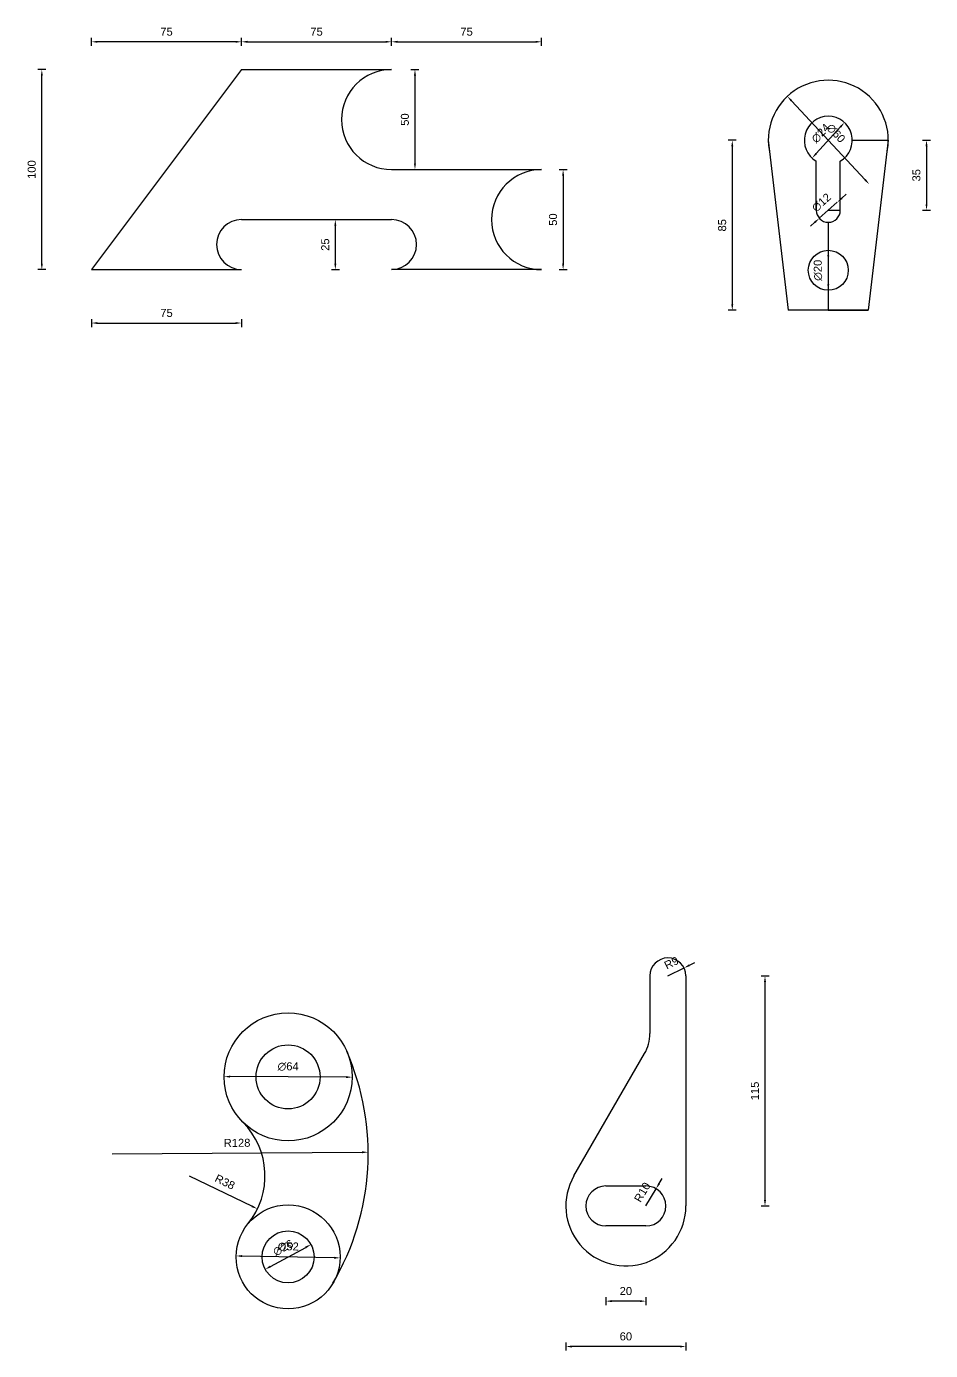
# Model space of a CAD drawing. Header units: millimetres. Extents: x 2100 to 32787, y 24082 to 35493.
# Drawn here: x 2608 to 3060, y 26022 to 26684 of the extents above; entities that cross this region are included whole.
import ezdxf

# ---------------------------------------------------------------- set-up
doc = ezdxf.new("R2010")
doc.units = ezdxf.units.MM
doc.linetypes.add('HIDDEN2', pattern=[4.7625, 3.175, -1.5875])
doc.layers.get('Defpoints').update_dxf_attribs({"color": 231, "linetype": 'HIDDEN2'})
doc.layers.add('ÖLÇÜ', color=181, linetype='Continuous')
doc.styles.get("Standard").update_dxf_attribs({"font": 'arial.ttf'})
doc.dimstyles.new('ISO-25', dxfattribs={"dimtxt": 4, "dimasz": 3, "dimexe": 2, "dimexo": 0.625, "dimgap": 3, "dimtad": 1, "dimtxsty": 'Standard', "dimcen": 2.5, "dimadec": 0, "dimazin": 0, "dimtfac": 1, "dimtix": 1, "dimtmove": 0, "dimatfit": 0, "dimfxl": 2, "dimfxlon": 1, "dimarcsym": 0})

# ---------------------------------------------------------------- blocks, each defined once
blk = doc.blocks.new('*D1796')
at = {"layer": 'Defpoints', "color": 0, "lineweight": 70, "transparency": 16777216}
for p in [(2616.05, 26662.34), (2640.87, 26662.34), (2640.87, 26562.34)]:
    blk.add_point(p, dxfattribs=at)
at = {"layer": 'ÖLÇÜ', "color": 0, "lineweight": -2, "transparency": 16777216}
for p, q in [((2618.05, 26662.34), (2614.05, 26662.34)), ((2616.05, 26565.34), (2616.05, 26659.34)), ((2618.05, 26562.34), (2614.05, 26562.34))]:
    blk.add_line(p, q, dxfattribs=at)
at = {"layer": 'ÖLÇÜ', "color": 0, "lineweight": 70, "transparency": 16777216}
for points in [[(2615.55, 26659.34), (2616.55, 26659.34), (2616.05, 26662.34)], [(2615.55, 26565.34), (2616.55, 26565.34), (2616.05, 26562.34)]]:
    blk.add_solid(points, dxfattribs=at)
at = {"layer": 'ÖLÇÜ', "color": 0, "transparency": 16777216, "insert": (2611.01, 26612.34), "char_height": 4, "attachment_point": 5, "rotation": 90}
blk.add_mtext('100', dxfattribs=at)
blk = doc.blocks.new('*D1797')
at = {"layer": 'Defpoints', "color": 0, "lineweight": 70, "transparency": 16777216}
for p in [(2640.87, 26562.34), (2715.87, 26562.34), (2715.87, 26535.62)]:
    blk.add_point(p, dxfattribs=at)
at = {"layer": 'ÖLÇÜ', "color": 0, "lineweight": -2, "transparency": 16777216}
for p, q in [((2640.87, 26537.62), (2640.87, 26533.62)), ((2715.87, 26537.62), (2715.87, 26533.62)), ((2643.87, 26535.62), (2712.87, 26535.62))]:
    blk.add_line(p, q, dxfattribs=at)
at = {"layer": 'ÖLÇÜ', "color": 0, "lineweight": 70, "transparency": 16777216}
for points in [[(2643.87, 26536.12), (2643.87, 26535.12), (2640.87, 26535.62)], [(2712.87, 26536.12), (2712.87, 26535.12), (2715.87, 26535.62)]]:
    blk.add_solid(points, dxfattribs=at)
at = {"layer": 'ÖLÇÜ', "color": 0, "transparency": 16777216, "insert": (2678.37, 26540.66), "char_height": 4, "attachment_point": 5}
blk.add_mtext('75', dxfattribs=at)
blk = doc.blocks.new('*D1798')
at = {"layer": 'Defpoints', "color": 0, "lineweight": 70, "transparency": 16777216}
for p in [(2790.87, 26676.22), (2715.87, 26662.34), (2790.87, 26662.34)]:
    blk.add_point(p, dxfattribs=at)
at = {"layer": 'ÖLÇÜ', "color": 0, "lineweight": -2, "transparency": 16777216}
for p, q in [((2715.87, 26674.22), (2715.87, 26678.22)), ((2718.87, 26676.22), (2787.87, 26676.22)), ((2790.87, 26674.22), (2790.87, 26678.22))]:
    blk.add_line(p, q, dxfattribs=at)
at = {"layer": 'ÖLÇÜ', "color": 0, "lineweight": 70, "transparency": 16777216}
for points in [[(2718.87, 26676.72), (2718.87, 26675.72), (2715.87, 26676.22)], [(2787.87, 26676.72), (2787.87, 26675.72), (2790.87, 26676.22)]]:
    blk.add_solid(points, dxfattribs=at)
at = {"layer": 'ÖLÇÜ', "color": 0, "transparency": 16777216, "insert": (2753.37, 26681.26), "char_height": 4, "attachment_point": 5}
blk.add_mtext('75', dxfattribs=at)
blk = doc.blocks.new('*D1799')
at = {"layer": 'Defpoints', "color": 0, "lineweight": 70, "transparency": 16777216}
for p in [(2753.37, 26587.34), (2762.77, 26587.34), (2755.37, 26562.34)]:
    blk.add_point(p, dxfattribs=at)
at = {"layer": 'ÖLÇÜ', "color": 0, "lineweight": -2, "transparency": 16777216}
for p, q in [((2760.77, 26587.34), (2764.77, 26587.34)), ((2762.77, 26565.34), (2762.77, 26584.34)), ((2760.77, 26562.34), (2764.77, 26562.34))]:
    blk.add_line(p, q, dxfattribs=at)
at = {"layer": 'ÖLÇÜ', "color": 0, "lineweight": 70, "transparency": 16777216}
for points in [[(2762.27, 26584.34), (2763.27, 26584.34), (2762.77, 26587.34)], [(2762.27, 26565.34), (2763.27, 26565.34), (2762.77, 26562.34)]]:
    blk.add_solid(points, dxfattribs=at)
at = {"layer": 'ÖLÇÜ', "color": 0, "transparency": 16777216, "insert": (2757.73, 26574.84), "char_height": 4, "attachment_point": 5, "rotation": 90}
blk.add_mtext('25', dxfattribs=at)
blk = doc.blocks.new('*D1800')
at = {"layer": 'Defpoints', "color": 0, "lineweight": 70, "transparency": 16777216}
for p in [(2640.87, 26676.22), (2640.87, 26662.34), (2715.87, 26662.34)]:
    blk.add_point(p, dxfattribs=at)
at = {"layer": 'ÖLÇÜ', "color": 0, "lineweight": -2, "transparency": 16777216}
for p, q in [((2640.87, 26674.22), (2640.87, 26678.22)), ((2712.87, 26676.22), (2643.87, 26676.22)), ((2715.87, 26674.22), (2715.87, 26678.22))]:
    blk.add_line(p, q, dxfattribs=at)
at = {"layer": 'ÖLÇÜ', "color": 0, "lineweight": 70, "transparency": 16777216}
for points in [[(2643.87, 26676.72), (2643.87, 26675.72), (2640.87, 26676.22)], [(2712.87, 26676.72), (2712.87, 26675.72), (2715.87, 26676.22)]]:
    blk.add_solid(points, dxfattribs=at)
at = {"layer": 'ÖLÇÜ', "color": 0, "transparency": 16777216, "insert": (2678.37, 26681.26), "char_height": 4, "attachment_point": 5}
blk.add_mtext('75', dxfattribs=at)
blk = doc.blocks.new('*D1801')
at = {"layer": 'Defpoints', "color": 0, "lineweight": 70, "transparency": 16777216}
for p in [(2865.87, 26676.22), (2790.87, 26662.34), (2865.87, 26662.34)]:
    blk.add_point(p, dxfattribs=at)
at = {"layer": 'ÖLÇÜ', "color": 0, "lineweight": -2, "transparency": 16777216}
for p, q in [((2790.87, 26674.22), (2790.87, 26678.22)), ((2793.87, 26676.22), (2862.87, 26676.22)), ((2865.87, 26674.22), (2865.87, 26678.22))]:
    blk.add_line(p, q, dxfattribs=at)
at = {"layer": 'ÖLÇÜ', "color": 0, "lineweight": 70, "transparency": 16777216}
for points in [[(2793.87, 26676.72), (2793.87, 26675.72), (2790.87, 26676.22)], [(2862.87, 26676.72), (2862.87, 26675.72), (2865.87, 26676.22)]]:
    blk.add_solid(points, dxfattribs=at)
at = {"layer": 'ÖLÇÜ', "color": 0, "transparency": 16777216, "insert": (2828.37, 26681.26), "char_height": 4, "attachment_point": 5}
blk.add_mtext('75', dxfattribs=at)
blk = doc.blocks.new('*D1802')
at = {"layer": 'Defpoints', "color": 0, "lineweight": 70, "transparency": 16777216}
for p in [(2865.87, 26612.34), (2865.87, 26562.34), (2876.63, 26562.34)]:
    blk.add_point(p, dxfattribs=at)
at = {"layer": 'ÖLÇÜ', "color": 0, "lineweight": -2, "transparency": 16777216}
for p, q in [((2874.63, 26612.34), (2878.63, 26612.34)), ((2876.63, 26609.34), (2876.63, 26565.34)), ((2874.63, 26562.34), (2878.63, 26562.34))]:
    blk.add_line(p, q, dxfattribs=at)
at = {"layer": 'ÖLÇÜ', "color": 0, "lineweight": 70, "transparency": 16777216}
for points in [[(2876.13, 26609.34), (2877.13, 26609.34), (2876.63, 26612.34)], [(2876.13, 26565.34), (2877.13, 26565.34), (2876.63, 26562.34)]]:
    blk.add_solid(points, dxfattribs=at)
at = {"layer": 'ÖLÇÜ', "color": 0, "transparency": 16777216, "insert": (2871.59, 26587.34), "char_height": 4, "attachment_point": 5, "rotation": 90}
blk.add_mtext('50', dxfattribs=at)
blk = doc.blocks.new('*D1803')
at = {"layer": 'Defpoints', "color": 0, "lineweight": 70, "transparency": 16777216}
for p in [(2790.87, 26662.34), (2790.87, 26612.34), (2802.58, 26612.34)]:
    blk.add_point(p, dxfattribs=at)
at = {"layer": 'ÖLÇÜ', "color": 0, "lineweight": -2, "transparency": 16777216}
for p, q in [((2800.58, 26662.34), (2804.58, 26662.34)), ((2802.58, 26659.34), (2802.58, 26615.34)), ((2800.58, 26612.34), (2804.58, 26612.34))]:
    blk.add_line(p, q, dxfattribs=at)
at = {"layer": 'ÖLÇÜ', "color": 0, "lineweight": 70, "transparency": 16777216}
for points in [[(2802.08, 26659.34), (2803.08, 26659.34), (2802.58, 26662.34)], [(2802.08, 26615.34), (2803.08, 26615.34), (2802.58, 26612.34)]]:
    blk.add_solid(points, dxfattribs=at)
at = {"layer": 'ÖLÇÜ', "color": 0, "transparency": 16777216, "insert": (2797.54, 26637.34), "char_height": 4, "attachment_point": 5, "rotation": 90}
blk.add_mtext('50', dxfattribs=at)
blk = doc.blocks.new('*D1755')
at = {"layer": 'Defpoints', "color": 0, "lineweight": 70, "ltscale": 3, "transparency": 16777216}
for p in [(3009.18, 26627), (2961.18, 26542), (3009.18, 26542)]:
    blk.add_point(p, dxfattribs=at)
at = {"layer": 'ÖLÇÜ', "color": 0, "lineweight": -2, "ltscale": 3, "transparency": 16777216}
for p, q in [((2963.18, 26627), (2959.18, 26627)), ((2961.18, 26624), (2961.18, 26545)), ((2963.18, 26542), (2959.18, 26542))]:
    blk.add_line(p, q, dxfattribs=at)
at = {"layer": 'ÖLÇÜ', "color": 0, "lineweight": 70, "ltscale": 3, "transparency": 16777216}
for points in [[(2960.68, 26624), (2961.68, 26624), (2961.18, 26627)], [(2960.68, 26545), (2961.68, 26545), (2961.18, 26542)]]:
    blk.add_solid(points, dxfattribs=at)
at = {"layer": 'ÖLÇÜ', "color": 0, "ltscale": 3, "transparency": 16777216, "insert": (2956.14, 26584.5), "char_height": 4, "attachment_point": 5, "rotation": 90}
blk.add_mtext('85', dxfattribs=at)
blk = doc.blocks.new('*D1756')
at = {"layer": 'Defpoints', "color": 0, "lineweight": 70, "transparency": 16777216}
for p in [(3009.18, 26627), (3012.18, 26592), (3058.28, 26592)]:
    blk.add_point(p, dxfattribs=at)
at = {"layer": 'ÖLÇÜ', "color": 0, "lineweight": -2, "transparency": 16777216}
for p, q in [((3056.28, 26627), (3060.28, 26627)), ((3058.28, 26624), (3058.28, 26595)), ((3056.28, 26592), (3060.28, 26592))]:
    blk.add_line(p, q, dxfattribs=at)
at = {"layer": 'ÖLÇÜ', "color": 0, "lineweight": 70, "transparency": 16777216}
for points in [[(3057.78, 26624), (3058.78, 26624), (3058.28, 26627)], [(3057.78, 26595), (3058.78, 26595), (3058.28, 26592)]]:
    blk.add_solid(points, dxfattribs=at)
at = {"layer": 'ÖLÇÜ', "color": 0, "transparency": 16777216, "insert": (3053.23, 26609.5), "char_height": 4, "attachment_point": 5, "rotation": 90}
blk.add_mtext('35', dxfattribs=at)
blk = doc.blocks.new('*D1757')
at = {"layer": 'Defpoints', "color": 0, "lineweight": 70, "transparency": 16777216}
for p in [(3009.18, 26572), (3009.18, 26552)]:
    blk.add_point(p, dxfattribs=at)
at = {"layer": 'ÖLÇÜ', "color": 0, "lineweight": -2, "transparency": 16777216}
blk.add_line((3009.18, 26569), (3009.18, 26555), dxfattribs=at)
at = {"layer": 'ÖLÇÜ', "color": 0, "lineweight": 70, "transparency": 16777216}
for points in [[(3008.68, 26569), (3009.68, 26569), (3009.18, 26572)], [(3008.68, 26555), (3009.68, 26555), (3009.18, 26552)]]:
    blk.add_solid(points, dxfattribs=at)
at = {"layer": 'ÖLÇÜ', "color": 0, "transparency": 16777216, "insert": (3004.03, 26562), "char_height": 4, "attachment_point": 5, "rotation": 90}
blk.add_mtext('∅20', dxfattribs=at)
blk = doc.blocks.new('*D1758')
at = {"layer": 'Defpoints', "color": 0, "lineweight": 70, "transparency": 16777216}
for p in [(3013.66, 26595.99), (3004.7, 26588)]:
    blk.add_point(p, dxfattribs=at)
at = {"layer": 'ÖLÇÜ', "color": 0, "lineweight": -2, "transparency": 16777216}
for p, q in [((3013.66, 26595.99), (3004.7, 26588)), ((3015.9, 26597.98), (3018.14, 26599.98)), ((3002.46, 26586.01), (3000.22, 26584.01))]:
    blk.add_line(p, q, dxfattribs=at)
at = {"layer": 'ÖLÇÜ', "color": 0, "lineweight": 70, "transparency": 16777216}
for points in [[(3015.57, 26598.36), (3016.23, 26597.61), (3013.66, 26595.99)], [(3002.13, 26586.38), (3002.8, 26585.64), (3004.7, 26588)]]:
    blk.add_solid(points, dxfattribs=at)
at = {"layer": 'ÖLÇÜ', "color": 0, "transparency": 16777216, "insert": (3005.75, 26595.84), "char_height": 4, "attachment_point": 5, "rotation": 41.70841}
blk.add_mtext('∅12', dxfattribs=at)
blk = doc.blocks.new('*D1759')
at = {"layer": 'Defpoints', "color": 0, "lineweight": 70, "transparency": 16777216}
for p in [(3017.26, 26635.87), (3001.11, 26618.12)]:
    blk.add_point(p, dxfattribs=at)
at = {"layer": 'ÖLÇÜ', "color": 0, "lineweight": -2, "transparency": 16777216}
blk.add_line((3003.13, 26620.34), (3015.24, 26633.65), dxfattribs=at)
at = {"layer": 'ÖLÇÜ', "color": 0, "lineweight": 70, "transparency": 16777216}
for points in [[(3014.87, 26633.99), (3015.61, 26633.32), (3017.26, 26635.87)], [(3002.76, 26620.68), (3003.5, 26620), (3001.11, 26618.12)]]:
    blk.add_solid(points, dxfattribs=at)
at = {"layer": 'ÖLÇÜ', "color": 0, "transparency": 16777216, "insert": (3005.37, 26630.47), "char_height": 4, "attachment_point": 5, "rotation": 47.70283}
blk.add_mtext('∅24', dxfattribs=at)
blk = doc.blocks.new('*D1760')
at = {"layer": 'Defpoints', "color": 0, "lineweight": 70, "transparency": 16777216}
for p in [(2988.73, 26648.95), (3029.63, 26605.05)]:
    blk.add_point(p, dxfattribs=at)
at = {"layer": 'ÖLÇÜ', "color": 0, "lineweight": -2, "transparency": 16777216}
blk.add_line((3027.59, 26607.24), (2990.78, 26646.75), dxfattribs=at)
at = {"layer": 'ÖLÇÜ', "color": 0, "lineweight": 70, "transparency": 16777216}
for points in [[(2991.14, 26647.09), (2990.41, 26646.41), (2988.73, 26648.95)], [(3027.96, 26607.58), (3027.22, 26606.9), (3029.63, 26605.05)]]:
    blk.add_solid(points, dxfattribs=at)
at = {"layer": 'ÖLÇÜ', "color": 0, "transparency": 16777216, "insert": (3012.95, 26630.51), "char_height": 4, "attachment_point": 5, "rotation": 312.97812}
blk.add_mtext('∅60', dxfattribs=at)
blk = doc.blocks.new('*D1768')
at = {"layer": 'Defpoints', "color": 0, "lineweight": 70, "transparency": 16777216}
for p in [(2750.58, 26074.96), (2727.72, 26062.57)]:
    blk.add_point(p, dxfattribs=at)
at = {"layer": 'ÖLÇÜ', "color": 0, "lineweight": -2, "transparency": 16777216}
blk.add_line((2730.36, 26064), (2747.94, 26073.53), dxfattribs=at)
at = {"layer": 'ÖLÇÜ', "color": 0, "lineweight": 70, "transparency": 16777216}
for points in [[(2747.7, 26073.97), (2748.18, 26073.09), (2750.58, 26074.96)], [(2730.12, 26064.44), (2730.59, 26063.56), (2727.72, 26062.57)]]:
    blk.add_solid(points, dxfattribs=at)
at = {"layer": 'ÖLÇÜ', "color": 0, "transparency": 16777216, "insert": (2736.69, 26073.3), "char_height": 4, "attachment_point": 5, "rotation": 28.45075}
blk.add_mtext('∅26', dxfattribs=at)
blk = doc.blocks.new('*D1769')
at = {"layer": 'Defpoints', "color": 0, "lineweight": 70, "transparency": 16777216}
for p in [(2713.15, 26069.25), (2765.14, 26068.28)]:
    blk.add_point(p, dxfattribs=at)
at = {"layer": 'ÖLÇÜ', "color": 0, "lineweight": -2, "transparency": 16777216}
blk.add_line((2762.14, 26068.34), (2716.15, 26069.19), dxfattribs=at)
at = {"layer": 'ÖLÇÜ', "color": 0, "lineweight": 70, "transparency": 16777216}
for points in [[(2716.16, 26069.69), (2716.14, 26068.69), (2713.15, 26069.25)], [(2762.15, 26068.84), (2762.13, 26067.84), (2765.14, 26068.28)]]:
    blk.add_solid(points, dxfattribs=at)
at = {"layer": 'ÖLÇÜ', "color": 0, "transparency": 16777216, "insert": (2739.24, 26073.92), "char_height": 4, "attachment_point": 5, "rotation": 358.93848}
blk.add_mtext('∅52', dxfattribs=at)
blk = doc.blocks.new('*D1770')
at = {"layer": 'Defpoints', "color": 0, "lineweight": 70, "transparency": 16777216}
for p in [(2707.15, 26158.9), (2771.15, 26158.63)]:
    blk.add_point(p, dxfattribs=at)
at = {"layer": 'ÖLÇÜ', "color": 0, "lineweight": -2, "transparency": 16777216}
blk.add_line((2768.15, 26158.64), (2710.15, 26158.89), dxfattribs=at)
at = {"layer": 'ÖLÇÜ', "color": 0, "lineweight": 70, "transparency": 16777216}
for points in [[(2710.15, 26159.39), (2710.15, 26158.39), (2707.15, 26158.9)], [(2768.15, 26159.14), (2768.15, 26158.14), (2771.15, 26158.63)]]:
    blk.add_solid(points, dxfattribs=at)
at = {"layer": 'ÖLÇÜ', "color": 0, "transparency": 16777216, "insert": (2739.17, 26163.92), "char_height": 4, "attachment_point": 5, "rotation": 359.75741}
blk.add_mtext('∅64', dxfattribs=at)
blk = doc.blocks.new('*D1712')
at = {"layer": 'Defpoints', "color": 0, "lineweight": 70, "transparency": 16777216}
for p in [(2651.16, 26120.36), (2779.16, 26121.1)]:
    blk.add_point(p, dxfattribs=at)
at = {"layer": 'ÖLÇÜ', "color": 0, "lineweight": -2, "transparency": 16777216}
blk.add_line((2651.16, 26120.36), (2776.16, 26121.08), dxfattribs=at)
at = {"layer": 'ÖLÇÜ', "color": 0, "lineweight": 70, "transparency": 16777216}
blk.add_solid([(2776.16, 26121.58), (2776.16, 26120.58), (2779.16, 26121.1)], dxfattribs=at)
at = {"layer": 'ÖLÇÜ', "color": 0, "transparency": 16777216, "insert": (2713.63, 26125.77), "char_height": 4, "attachment_point": 5, "rotation": 0.33}
blk.add_mtext('R128', dxfattribs=at)
blk = doc.blocks.new('*D1713')
at = {"layer": 'Defpoints', "color": 0, "lineweight": 70, "transparency": 16777216}
for p in [(2923.09, 26102.84), (2918, 26094.23)]:
    blk.add_point(p, dxfattribs=at)
at = {"layer": 'ÖLÇÜ', "color": 0, "lineweight": -2, "transparency": 16777216}
for p, q in [((2924.61, 26105.43), (2926.14, 26108.01)), ((2918, 26094.23), (2923.09, 26102.84))]:
    blk.add_line(p, q, dxfattribs=at)
at = {"layer": 'ÖLÇÜ', "color": 0, "lineweight": 70, "transparency": 16777216}
blk.add_solid([(2924.18, 26105.68), (2925.04, 26105.17), (2923.09, 26102.84)], dxfattribs=at)
at = {"layer": 'ÖLÇÜ', "color": 0, "transparency": 16777216, "insert": (2916.2, 26101.1), "char_height": 4, "attachment_point": 5, "rotation": 59.43591}
blk.add_mtext('R10', dxfattribs=at)
blk = doc.blocks.new('*D1714')
at = {"layer": 'Defpoints', "color": 0, "lineweight": 70, "transparency": 16777216}
for p in [(2937.06, 26213.24), (2929, 26209.23)]:
    blk.add_point(p, dxfattribs=at)
at = {"layer": 'ÖLÇÜ', "color": 0, "lineweight": -2, "transparency": 16777216}
for p, q in [((2929, 26209.23), (2937.06, 26213.24)), ((2939.75, 26214.57), (2942.43, 26215.91))]:
    blk.add_line(p, q, dxfattribs=at)
at = {"layer": 'ÖLÇÜ', "color": 0, "lineweight": 70, "transparency": 16777216}
blk.add_solid([(2939.53, 26215.02), (2939.97, 26214.12), (2937.06, 26213.24)], dxfattribs=at)
at = {"layer": 'ÖLÇÜ', "color": 0, "transparency": 16777216, "insert": (2930.79, 26215.75), "char_height": 4, "attachment_point": 5, "rotation": 26.41018}
blk.add_mtext('R9', dxfattribs=at)
blk = doc.blocks.new('*D1715')
at = {"layer": 'Defpoints', "color": 0, "lineweight": 70, "transparency": 16777216}
for p in [(2898, 26094.23), (2918, 26094.23), (2898, 26046.65)]:
    blk.add_point(p, dxfattribs=at)
at = {"layer": 'ÖLÇÜ', "color": 0, "lineweight": -2, "transparency": 16777216}
for p, q in [((2898, 26048.65), (2898, 26044.65)), ((2915, 26046.65), (2901, 26046.65)), ((2918, 26048.65), (2918, 26044.65))]:
    blk.add_line(p, q, dxfattribs=at)
at = {"layer": 'ÖLÇÜ', "color": 0, "lineweight": 70, "transparency": 16777216}
for points in [[(2901, 26047.15), (2901, 26046.15), (2898, 26046.65)], [(2915, 26047.15), (2915, 26046.15), (2918, 26046.65)]]:
    blk.add_solid(points, dxfattribs=at)
at = {"layer": 'ÖLÇÜ', "color": 0, "transparency": 16777216, "insert": (2908, 26051.69), "char_height": 4, "attachment_point": 5}
blk.add_mtext('20', dxfattribs=at)
blk = doc.blocks.new('*D1771')
at = {"layer": 'Defpoints', "color": 0, "lineweight": 70, "transparency": 16777216}
for p in [(2878, 26094.23), (2938, 26094.23), (2878, 26023.97)]:
    blk.add_point(p, dxfattribs=at)
at = {"layer": 'ÖLÇÜ', "color": 0, "lineweight": -2, "transparency": 16777216}
for p, q in [((2878, 26025.97), (2878, 26021.97)), ((2935, 26023.97), (2881, 26023.97)), ((2938, 26025.97), (2938, 26021.97))]:
    blk.add_line(p, q, dxfattribs=at)
at = {"layer": 'ÖLÇÜ', "color": 0, "lineweight": 70, "transparency": 16777216}
for points in [[(2881, 26024.47), (2881, 26023.47), (2878, 26023.97)], [(2935, 26024.47), (2935, 26023.47), (2938, 26023.97)]]:
    blk.add_solid(points, dxfattribs=at)
at = {"layer": 'ÖLÇÜ', "color": 0, "transparency": 16777216, "insert": (2908, 26029.02), "char_height": 4, "attachment_point": 5}
blk.add_mtext('60', dxfattribs=at)
blk = doc.blocks.new('*D1772')
at = {"layer": 'Defpoints', "color": 0, "lineweight": 70, "transparency": 16777216}
for p in [(2908, 26209.23), (2977.55, 26209.23), (2908, 26094.23)]:
    blk.add_point(p, dxfattribs=at)
at = {"layer": 'ÖLÇÜ', "color": 0, "lineweight": -2, "transparency": 16777216}
for p, q in [((2975.55, 26209.23), (2979.55, 26209.23)), ((2977.55, 26097.23), (2977.55, 26206.23)), ((2975.55, 26094.23), (2979.55, 26094.23))]:
    blk.add_line(p, q, dxfattribs=at)
at = {"layer": 'ÖLÇÜ', "color": 0, "lineweight": 70, "transparency": 16777216}
for points in [[(2977.05, 26206.23), (2978.05, 26206.23), (2977.55, 26209.23)], [(2977.05, 26097.23), (2978.05, 26097.23), (2977.55, 26094.23)]]:
    blk.add_solid(points, dxfattribs=at)
at = {"layer": 'ÖLÇÜ', "color": 0, "transparency": 16777216, "insert": (2972.51, 26151.73), "char_height": 4, "attachment_point": 5, "rotation": 90}
blk.add_mtext('115', dxfattribs=at)
blk = doc.blocks.new('*D1746')
at = {"layer": 'Defpoints', "color": 0, "lineweight": 70, "ltscale": 0.25, "transparency": 16777216}
for p in [(2689.62, 26109.3), (2723.83, 26092.76)]:
    blk.add_point(p, dxfattribs=at)
at = {"layer": 'ÖLÇÜ', "color": 0, "lineweight": -2, "ltscale": 0.25, "transparency": 16777216}
blk.add_line((2689.62, 26109.3), (2721.13, 26094.07), dxfattribs=at)
at = {"layer": 'ÖLÇÜ', "color": 0, "lineweight": 70, "ltscale": 0.25, "transparency": 16777216}
blk.add_solid([(2721.35, 26094.52), (2720.92, 26093.62), (2723.83, 26092.76)], dxfattribs=at)
at = {"layer": 'ÖLÇÜ', "color": 0, "lineweight": 5, "ltscale": 0.25, "transparency": 16777216, "insert": (2707.57, 26106.23), "char_height": 4, "attachment_point": 5, "rotation": 334.21001}
blk.add_mtext('R38', dxfattribs=at)

msp = doc.modelspace()

# ---------------------------------------------------------------- linework, layer by layer
at = {"linetype": 'ByBlock'}
for p, q in [((2715.866, 26662.34), (2640.866, 26562.34)), ((2715.866, 26662.34), (2790.866, 26662.34)), ((2979.183, 26626.997), (2989.183, 26541.997)), ((3021.183, 26626.997), (3039.183, 26626.997)), ((3039.183, 26626.997), (3029.183, 26541.997)), ((3003.183, 26591.997), (3003.183, 26616.604)), ((3015.183, 26591.997), (3015.183, 26616.604)), ((2790.866, 26612.34), (2865.866, 26612.34)), ((3009.183, 26591.997), (3015.183, 26591.997)), ((2715.866, 26587.34), (2790.866, 26587.34)), ((3009.183, 26585.997), (3009.183, 26561.997)), ((2640.866, 26562.34), (2715.866, 26562.34)), ((2865.866, 26562.34), (2790.866, 26562.34)), ((3009.183, 26561.997), (3009.183, 26561.997)), ((3009.183, 26561.997), (3009.183, 26541.997)), ((3009.183, 26541.997), (2989.183, 26541.997)), ((3009.183, 26541.997), (3029.183, 26541.997)), ((3029.183, 26541.997), (3009.183, 26541.997))]:
    msp.add_line(p, q, dxfattribs=at)
at = {"color": 0, "linetype": 'ByBlock'}
for p, q in [((2920, 26209.233), (2920, 26180.377)), ((2938, 26209.233), (2938, 26094.233)), ((2882.02, 26109.233), (2917.321, 26170.377)), ((2898, 26104.233), (2918, 26104.233)), ((2918, 26084.233), (2898, 26084.233))]:
    msp.add_line(p, q, dxfattribs=at)
at = {"linetype": 'ByBlock'}
msp.add_circle((3009.183, 26561.997), 10, dxfattribs=at)
at = {"color": 0, "linetype": 'ByBlock'}
for centre, radius in [((2739.148, 26158.764), 32), ((2739.148, 26158.764), 16), ((2739.148, 26068.764), 26), ((2739.148, 26068.764), 13)]:
    msp.add_circle(centre, radius, dxfattribs=at)
at = {"linetype": 'ByBlock'}
for centre, radius, start, end in [((2790.866, 26637.34), 25, 90, 270), ((3009.183, 26626.997), 30, 346.580326, 193.419674), ((3009.183, 26626.997), 12, 300, 240), ((2865.866, 26587.34), 25, 90, 270), ((3009.183, 26591.997), 6, 180, 0), ((2715.866, 26574.84), 12.5, 90, 270), ((2790.866, 26574.84), 12.5, 270, 90)]:
    msp.add_arc(centre, radius, start, end, dxfattribs=at)
at = {"color": 0, "linetype": 'ByBlock'}
for centre, radius, start, end in [((2929, 26209.233), 9, 0, 180), ((2900, 26180.377), 20, 330, 0), ((2651.163, 26120.364), 128, 329.610058, 23.578178), ((2689.62, 26109.298), 38, 320.70352, 44.964349), ((2908, 26094.233), 30, 150, 0), ((2898, 26094.233), 10, 90, 270), ((2918, 26094.233), 10, 270, 90)]:
    msp.add_arc(centre, radius, start, end, dxfattribs=at)

# ---------------------------------------------------------------- dimensions: what is measured, and where the dimension line sits
at = {"layer": 'ÖLÇÜ'}
for base, p1, p2, picture, middle in [((2640.866, 26676.221), (2715.866, 26662.34), (2640.866, 26662.34), '*D1800', (2678.366, 26681.255)), ((2790.866, 26676.221), (2715.866, 26662.34), (2790.866, 26662.34), '*D1798', (2753.366, 26681.255)), ((2865.866, 26676.221), (2790.866, 26662.34), (2865.866, 26662.34), '*D1801', (2828.366, 26681.255)), ((2715.866, 26535.623), (2640.866, 26562.34), (2715.866, 26562.34), '*D1797', (2678.366, 26540.657)), ((2878, 26023.973), (2938, 26094.233), (2878, 26094.233), '*D1771', (2908, 26029.015)), ((2898, 26046.651), (2918, 26094.233), (2898, 26094.233), '*D1715', (2908, 26051.693))]:
    dim = msp.add_linear_dim(base=base, p1=p1, p2=p2, dimstyle='ISO-25', dxfattribs=at)
    dim.commit()
    dim.dimension.update_dxf_attribs({"geometry": picture, "text_midpoint": middle})
for base, p1, p2, picture, middle in [((2616.048, 26662.34), (2640.866, 26562.34), (2640.866, 26662.34), '*D1796', (2611.006, 26612.34)), ((2802.578, 26612.34), (2790.866, 26662.34), (2790.866, 26612.34), '*D1803', (2797.536, 26637.34)), ((3058.278, 26591.997), (3009.183, 26626.997), (3012.183, 26591.997), '*D1756', (3053.234, 26609.497)), ((2876.635, 26562.34), (2865.866, 26612.34), (2865.866, 26562.34), '*D1802', (2871.592, 26587.34)), ((2762.773, 26587.34), (2755.367, 26562.34), (2753.366, 26587.34), '*D1799', (2757.73, 26574.84)), ((2977.554, 26209.233), (2908, 26094.233), (2908, 26209.233), '*D1772', (2972.512, 26151.733))]:
    dim = msp.add_linear_dim(base=base, p1=p1, p2=p2, angle=90, dimstyle='ISO-25', dxfattribs=at)
    dim.commit()
    dim.dimension.update_dxf_attribs({"geometry": picture, "text_midpoint": middle})
for p1, p2, picture, middle in [((3029.635, 26605.048), (2988.732, 26648.945), '*D1760', (3012.954, 26630.51)), ((3001.108, 26618.121), (3017.259, 26635.873), '*D1759', (3005.371, 26630.465)), ((3013.663, 26595.989), (3004.704, 26588.005), '*D1758', (3005.754, 26595.845)), ((3009.183, 26571.997), (3009.183, 26551.997), '*D1757', (3004.029, 26561.997)), ((2771.148, 26158.629), (2707.148, 26158.9), '*D1770', (2739.17, 26163.918)), ((2765.144, 26068.283), (2713.153, 26069.246), '*D1769', (2739.244, 26073.918)), ((2727.718, 26062.571), (2750.578, 26074.958), '*D1768', (2736.693, 26073.296))]:
    dim = msp.add_diameter_dim_2p(p1=p1, p2=p2, dimstyle='ISO-25', dxfattribs=at)
    dim.commit()
    dim.dimension.update_dxf_attribs({"geometry": picture, "text_midpoint": middle})
at = {"layer": 'ÖLÇÜ', "ltscale": 3}
dim = msp.add_linear_dim(base=(2961.18, 26541.997), p1=(3009.183, 26626.997), p2=(3009.183, 26541.997), angle=90, dimstyle='ISO-25', dxfattribs=at)
dim.commit()
dim.dimension.update_dxf_attribs({"geometry": '*D1755', "text_midpoint": (2956.138, 26584.497)})
at = {"layer": 'ÖLÇÜ'}
for center, mpoint, picture, middle in [((2929, 26209.233), (2937.061, 26213.236), '*D1714', (2930.788, 26215.751)), ((2651.163, 26120.364), (2779.161, 26121.102), '*D1712', (2713.633, 26125.767)), ((2918, 26094.233), (2923.085, 26102.844), '*D1713', (2916.201, 26101.102))]:
    dim = msp.add_radius_dim(center=center, mpoint=mpoint, dimstyle='ISO-25', dxfattribs=at)
    dim.commit()
    dim.dimension.update_dxf_attribs({"geometry": picture, "text_midpoint": middle})
at = {"layer": 'ÖLÇÜ', "lineweight": 5, "ltscale": 0.25}
dim = msp.add_radius_dim(center=(2689.62, 26109.298), mpoint=(2723.835, 26092.765), dimstyle='ISO-25', dxfattribs=at)
dim.commit()
dim.dimension.update_dxf_attribs({"geometry": '*D1746', "text_midpoint": (2707.571, 26106.225)})

doc.saveas('drawing.dxf')
